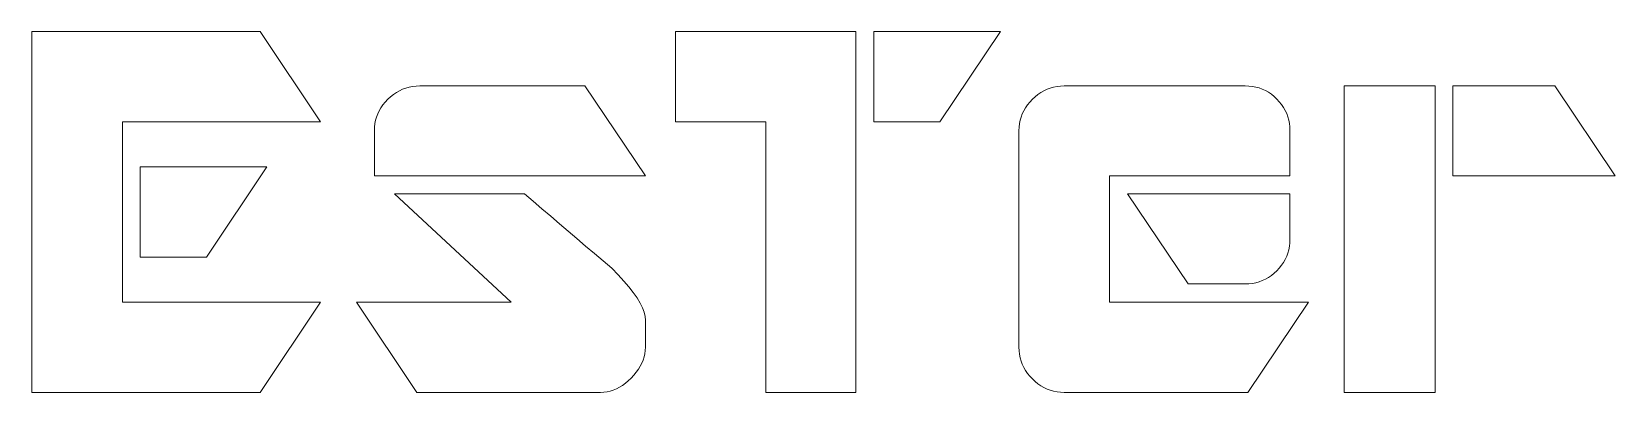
# Model space of a CAD drawing. Extents: x 221 to 308.7, y 651.1 to 671.1.
import ezdxf

# ---------------------------------------------------------------- set-up
doc = ezdxf.new("R2010")
doc.units = 0

msp = doc.modelspace()

# ---------------------------------------------------------------- linework, layer by layer
at = {"color": 7, "lineweight": 13}
for points in [[(233.643417, 651.100769), (220.992249, 651.100769), (220.992249, 671.100769), (233.643417, 671.100769), (236.992249, 666.108521), (226.015503, 666.108521), (226.015503, 656.093018), (236.992249, 656.093018)], [(261.643402, 651.100769), (261.643402, 666.108521), (256.651154, 666.108521), (256.651154, 671.100769), (266.635651, 671.100769), (266.635651, 651.100769)], [(271.286835, 666.108521), (267.627899, 666.108521), (267.627899, 671.100769), (274.635651, 671.100769)], [(239.968994, 663.100769), (239.968994, 665.612427), (239.97644, 665.80835), (239.998764, 665.99939), (240.035965, 666.185425), (240.088058, 666.366516), (240.155045, 666.542603), (240.236908, 666.713806), (240.333649, 666.880005), (240.445267, 667.04126), (240.571777, 667.19751), (240.713181, 667.348816), (240.864807, 667.490234), (241.022018, 667.61676), (241.184799, 667.728394), (241.35318, 667.825134), (241.52713, 667.906982), (241.706665, 667.973938), (241.891785, 668.026062), (242.082489, 668.063232), (242.278763, 668.085571), (242.480621, 668.093018), (251.627899, 668.093018), (254.976746, 663.100769)], [(288.341095, 651.100769), (278.170532, 651.100769), (277.968689, 651.108215), (277.7724, 651.130554), (277.581696, 651.167725), (277.396606, 651.219849), (277.217041, 651.286804), (277.043091, 651.368652), (276.874725, 651.465393), (276.711945, 651.577026), (276.554718, 651.703552), (276.403107, 651.844971), (276.261719, 651.996582), (276.135193, 652.153809), (276.02356, 652.316589), (275.926819, 652.484985), (275.844971, 652.658936), (275.777985, 652.83844), (275.725891, 653.02356), (275.68869, 653.214233), (275.666351, 653.410522), (275.658905, 653.612427), (275.658905, 665.612427), (275.666351, 665.80835), (275.68869, 665.99939), (275.725891, 666.185425), (275.777985, 666.366516), (275.844971, 666.542603), (275.926819, 666.713806), (276.02356, 666.880005), (276.135193, 667.04126), (276.261719, 667.19751), (276.403107, 667.348816), (276.554718, 667.490234), (276.711945, 667.61676), (276.874725, 667.728394), (277.043091, 667.825134), (277.217041, 667.906982), (277.396606, 667.973938), (277.581696, 668.026062), (277.7724, 668.063232), (277.968689, 668.085571), (278.170532, 668.093018), (288.186035, 668.093018), (288.387756, 668.085754), (288.583557, 668.063843), (288.773499, 668.027466), (288.95752, 667.97644), (289.135651, 667.910828), (289.307922, 667.830688), (289.474243, 667.735962), (289.634735, 667.626648), (289.789307, 667.502808), (289.937988, 667.364319), (290.076447, 667.215637), (290.200317, 667.061096), (290.309601, 666.900635), (290.404358, 666.734253), (290.484497, 666.562012), (290.550079, 666.38385), (290.601074, 666.199829), (290.637512, 666.009888), (290.659393, 665.814087), (290.666656, 665.612427), (290.666656, 663.100769), (280.682159, 663.100769), (280.682159, 656.093018), (291.689911, 656.093018)], [(293.674408, 651.100769), (293.674408, 668.093018), (298.697693, 668.093018), (298.697693, 651.100769)], [(299.689911, 663.100769), (299.689911, 668.093018), (305.333344, 668.093018), (308.682159, 663.100769)], [(230.666672, 658.604614), (227.007751, 658.604614), (227.007751, 663.596924), (234.015503, 663.596924)], [(252.496124, 651.100769), (242.325577, 651.100769), (238.976746, 656.093018), (247.534882, 656.093018), (241.085266, 662.108521), (248.279068, 662.108521), (248.762787, 661.693298), (249.246506, 661.278748), (249.730225, 660.864807), (250.213959, 660.451477), (250.697678, 660.038757), (251.181396, 659.626648), (251.665115, 659.21521), (252.148834, 658.804321), (252.632553, 658.394104), (253.116272, 657.984497), (253.469772, 657.620789), (253.786041, 657.273804), (254.065125, 656.943542), (254.306976, 656.630066), (254.511627, 656.333313), (254.679062, 656.053345), (254.809296, 655.7901), (254.902328, 655.543579), (254.95813, 655.313782), (254.976746, 655.100769), (254.976746, 653.612427), (254.968842, 653.427734), (254.945114, 653.245911), (254.905579, 653.066833), (254.850235, 652.890564), (254.779068, 652.717041), (254.692093, 652.546326), (254.589294, 652.378418), (254.470703, 652.213318), (254.336273, 652.051025), (254.18605, 651.891479), (254.026825, 651.741211), (253.865417, 651.606812), (253.701859, 651.48822), (253.536133, 651.385437), (253.368225, 651.298462), (253.198135, 651.227295), (253.025894, 651.171936), (252.851471, 651.132385), (252.674881, 651.108704)], [(288.186035, 657.116272), (285.023254, 657.116272), (281.674408, 662.108521), (290.666656, 662.108521), (290.666656, 659.596924), (290.659393, 659.395203), (290.637512, 659.199402), (290.601074, 659.00946), (290.550079, 658.825439), (290.484497, 658.647278), (290.404358, 658.475037), (290.309601, 658.308655), (290.200317, 658.148193), (290.076447, 657.993652), (289.937988, 657.844971), (289.789307, 657.706482), (289.634735, 657.582642), (289.474243, 657.473328), (289.307922, 657.378601), (289.135651, 657.298462), (288.95752, 657.232849), (288.773499, 657.181885), (288.583557, 657.145447), (288.387756, 657.123535)]]:
    msp.add_lwpolyline(points, close=True, dxfattribs=at)

doc.saveas('drawing.dxf')
